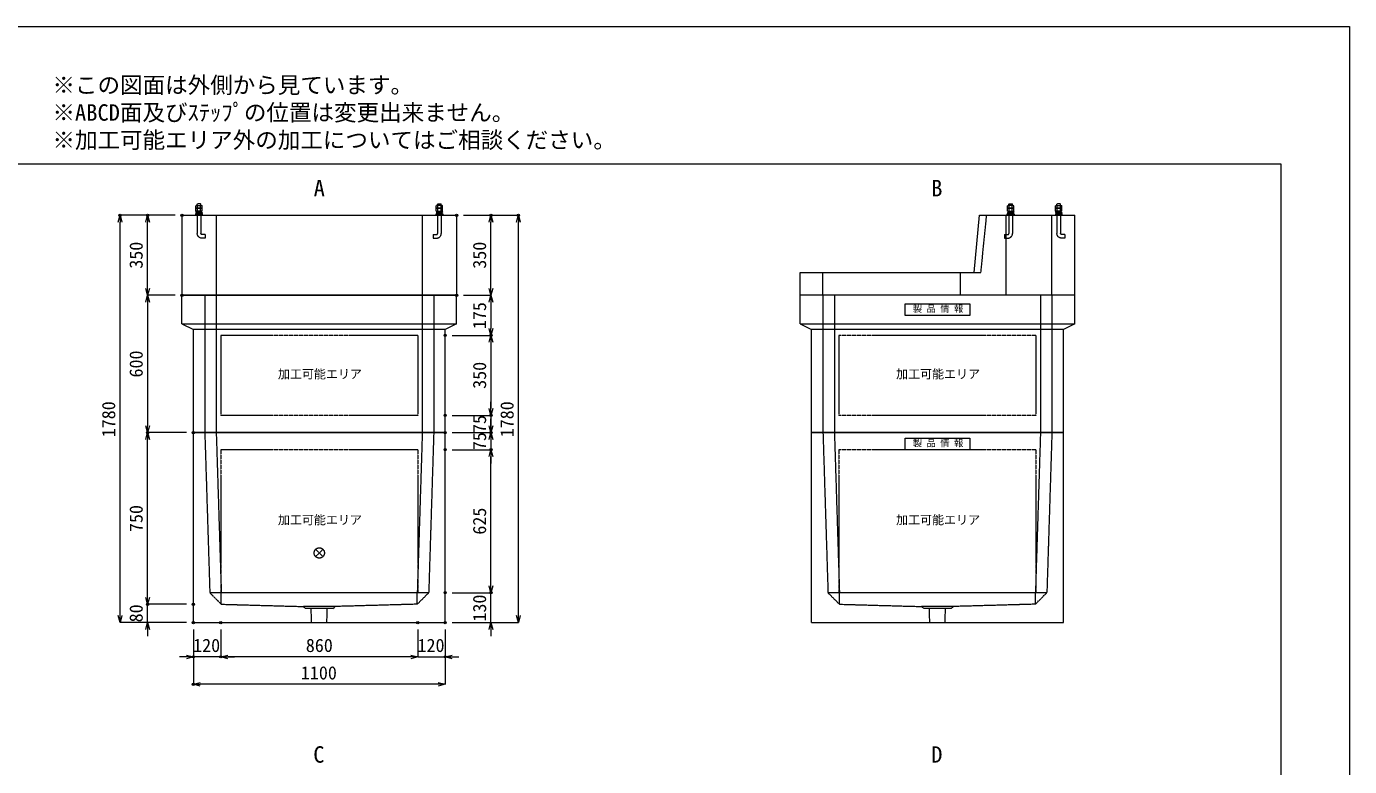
# Model space of a CAD drawing. Units: millimetres, scale not verified. Extents: x -4455 to 4455, y -3150 to 3150.
# Drawn here: x -1324 to 4455, y -84 to 3150 of the extents above; entities that cross this region are included whole.
import ezdxf
from ezdxf.enums import TextEntityAlignment as Align

# ---------------------------------------------------------------- set-up
doc = ezdxf.new("R2010")
doc.units = ezdxf.units.MM
doc.header["$LTSCALE"] = 20
doc.header["$PDMODE"] = 32
doc.header["$PDSIZE"] = 10
doc.linetypes.add('LONG_DASHED1', pattern=[7, 6, -1])
doc.linetypes.add('LONG_DOUBLE_CHAIN', pattern=[21.8, 18, -1, 0.6, -0.6, 0.6, -1])
for name, color, linetype, lineweight in [('0-0_D-TTL', 7, 'Continuous', 9), ('0-1_Defpoints', 7, 'Continuous', 9), ('0-3_D-TTL-TXT', 7, 'Continuous', 9), ('0-5_D-STR-DIM', 3, 'Continuous', 9), ('0-6_0', 7, 'Continuous', 9), ('0-7_D-STR', 7, 'Continuous', 9), ('0-8_D-STR-STR5', 1, 'LONG_DOUBLE_CHAIN', 9), ('0-A_D-STR-STR1', 7, 'LONG_DASHED1', 9), ('0-B_D-STR-STR2', 1, 'Continuous', 9)]:
    doc.layers.add(name, color=color, linetype=linetype, lineweight=lineweight)
doc.layers.add('0-4_D-STR-TXT', color=7, linetype='Continuous')
doc.styles.add('ＭＳ ゴシック', font='')
doc.styles.get('ＭＳ ゴシック').set_extended_font_data('MS Gothic')

# ---------------------------------------------------------------- blocks, each defined once
blk = doc.blocks.new('A$C4DE05FD1')
at = {"layer": '0-0_D-TTL', "color": 134}
for p, q in [((4000, 76000), (114800, 76000)), ((114800, 76000), (114800, 4000))]:
    blk.add_line(p, q, dxfattribs=at)
at = {"layer": '0-1_Defpoints', "color": 134}
for p, q in [((0, 84000), (118800, 84000)), ((118800, 84000), (118800, 0))]:
    blk.add_line(p, q, dxfattribs=at)
at = {"layer": '0-3_D-TTL-TXT', "style": 'ＭＳ ゴシック'}
for s, p in [('※この図面は外側から見ています。', (43260.9, 79815.7)), ('※ABCD面及びｽﾃｯﾌﾟの位置は変更出来ません。', (43260.9, 78215.7)), ('※加工可能エリア外の加工についてはご相談ください。', (43260.9, 76615.7))]:
    blk.add_text(s, height=962.2, dxfattribs=at).set_placement(p, align=Align.BOTTOM_LEFT)
blk = doc.blocks.new('_Open30')
at = {"layer": '0-6_0'}
blk.add_line((0, 0), (-20, 0), dxfattribs=at)
blk.add_lwpolyline([(-20, 5.36), (0, 0), (-20, -5.36)], dxfattribs=at)
blk = doc.blocks.new('A$C31CA379A')
at = {"layer": '0-4_D-STR-TXT', "style": 'ＭＳ ゴシック'}
for s, p in [('A', (-326.2, -2190.5)), ('B', (35638.7, -2190.5)), ('C', (-351.4, -35190.9)), ('D', (35638.7, -35190.5))]:
    blk.add_text(s, height=962.2, dxfattribs=at).set_placement(p, align=Align.BOTTOM_LEFT)
blk = doc.blocks.new('A$C7CE826D1')
at = {"layer": '0-7_D-STR'}
for p, q in [((-11000, 0), (11000, 0)), ((-11000, -16600), (-11000, 0)), ((11000, -16600), (11000, 0)), ((-11000, -16600), (11000, -16600))]:
    blk.add_line(p, q, dxfattribs=at)
at = {"layer": '0-7_D-STR', "linetype": 'LONG_DASHED1'}
for p, q in [((-10000, 0), (-9560, -14000)), ((-9000, 0), (-8560, -14000)), ((9000, 0), (8560, -14000)), ((10000, 0), (9560, -14000)), ((-8560, -15000), (-9560, -14000)), ((9560, -14000), (-9560, -14000)), ((-8560, -15000), (-8560, -14000)), ((-8560, -15000), (-1400, -15200)), ((8560, -15000), (1400, -15200)), ((8560, -15000), (9560, -14000)), ((8560, -15000), (8560, -14000)), ((-1200, -15380), (-1400, -15200)), ((1400, -15200), (-1400, -15200)), ((1200, -15380), (-1200, -15380)), ((-666, -16600), (-705, -15380)), ((666, -16600), (705, -15380)), ((1200, -15380), (1400, -15200))]:
    blk.add_line(p, q, dxfattribs=at)
at = {"layer": '0-8_D-STR-STR5'}
for p, q in [((8600, -1500), (-8600, -1500)), ((-8600, -1500), (-8600, -14000)), ((8600, -1500), (8600, -14000)), ((8600, -14000), (-8600, -14000))]:
    blk.add_line(p, q, dxfattribs=at)
blk = doc.blocks.new('A$C737D46CD')
at = {"layer": '0-A_D-STR-STR1', "linetype": 'Continuous'}
blk.add_lwpolyline([(-2820, 0), (2820, 0), (2820, -1000), (-2820, -1000)], close=True, dxfattribs=at)
at = {"layer": '0-A_D-STR-STR1', "style": 'ＭＳ ゴシック'}
blk.add_text('製 品 情 報', height=577.3, dxfattribs=at).set_placement((-2149.7, -882.5), align=Align.BOTTOM_LEFT)
blk = doc.blocks.new('A$C531455C1')
at = {"layer": '0-7_D-STR'}
for p, q in [((-11000, 0), (11000, 0)), ((-11000, -16600), (-11000, 0)), ((11000, -16600), (11000, 0)), ((-11000, -16600), (11000, -16600))]:
    blk.add_line(p, q, dxfattribs=at)
at = {"layer": '0-7_D-STR', "linetype": 'LONG_DASHED1'}
for p, q in [((-10000, 0), (-9560, -14000)), ((-9000, 0), (-8560, -14000)), ((9000, 0), (8560, -14000)), ((10000, 0), (9560, -14000)), ((-8560, -15000), (-9560, -14000)), ((9560, -14000), (-9560, -14000)), ((-8560, -15000), (-8560, -14000)), ((-8560, -15000), (-1400, -15200)), ((8560, -15000), (1400, -15200)), ((8560, -15000), (9560, -14000)), ((8560, -15000), (8560, -14000)), ((-1200, -15380), (-1400, -15200)), ((1400, -15200), (-1400, -15200)), ((1200, -15380), (-1200, -15380)), ((-666, -16600), (-705, -15380)), ((666, -16600), (705, -15380)), ((1200, -15380), (1400, -15200))]:
    blk.add_line(p, q, dxfattribs=at)
at = {"layer": '0-8_D-STR-STR5'}
for p, q in [((8600, -1500), (8600, -14000)), ((8600, -14000), (-8600, -14000))]:
    blk.add_line(p, q, dxfattribs=at)
blk.add_lwpolyline([(8600, -1500), (-8600, -1500), (-8600, -14000)], dxfattribs=at)
at = {"layer": '0-A_D-STR-STR1'}
blk.add_blockref('A$C737D46CD', (0, -500), dxfattribs=at)
blk = doc.blocks.new('A$C451E53F1')
at = {"layer": '0-7_D-STR'}
for p, q in [((12000, 12000), (-12000, 12000)), ((-12000, 9500), (-12000, 12000)), ((12000, 9500), (12000, 12000)), ((-12000, 9500), (-11000, 9000)), ((-12000, 9500), (12000, 9500)), ((12000, 9500), (11000, 9000)), ((-11000, 0), (-11000, 9000)), ((11000, 9000), (-11000, 9000)), ((11000, 0), (11000, 9000)), ((11000, 0), (-11000, 0))]:
    blk.add_line(p, q, dxfattribs=at)
at = {"layer": '0-7_D-STR', "linetype": 'LONG_DASHED1'}
for p, q in [((-10000, 12000), (-10000, 0)), ((-9000, 12000), (-9000, 0)), ((9000, 12000), (9000, 0)), ((10000, 12000), (10000, 0))]:
    blk.add_line(p, q, dxfattribs=at)
at = {"layer": '0-8_D-STR-STR5'}
for p, q in [((8600, 8500), (8600, 1500)), ((8600, 1500), (-8600, 1500))]:
    blk.add_line(p, q, dxfattribs=at)
blk.add_lwpolyline([(8600, 8500), (-8600, 8500), (-8600, 1500)], dxfattribs=at)
blk = doc.blocks.new('A$C11D6768D')
at = {"layer": '0-7_D-STR'}
for p, q in [((12000, 12000), (-12000, 12000)), ((-12000, 9500), (-12000, 12000)), ((12000, 9500), (12000, 12000)), ((-12000, 9500), (-11000, 9000)), ((-12000, 9500), (12000, 9500)), ((12000, 9500), (11000, 9000)), ((-11000, 0), (-11000, 9000)), ((11000, 9000), (-11000, 9000)), ((11000, 0), (11000, 9000)), ((11000, 0), (-11000, 0))]:
    blk.add_line(p, q, dxfattribs=at)
at = {"layer": '0-7_D-STR', "linetype": 'LONG_DASHED1'}
for p, q in [((-10000, 12000), (-10000, 0)), ((-9000, 12000), (-9000, 0)), ((9000, 12000), (9000, 0)), ((10000, 12000), (10000, 0))]:
    blk.add_line(p, q, dxfattribs=at)
at = {"layer": '0-8_D-STR-STR5'}
for p, q in [((8600, 8500), (8600, 1500)), ((8600, 1500), (-8600, 1500))]:
    blk.add_line(p, q, dxfattribs=at)
blk.add_lwpolyline([(8600, 8500), (-8600, 8500), (-8600, 1500)], dxfattribs=at)
at = {"layer": '0-A_D-STR-STR1'}
blk.add_blockref('A$C737D46CD', (0, 11250), dxfattribs=at)
blk = doc.blocks.new('A$C44C4220A')
at = {"layer": '0-B_D-STR-STR2'}
for p, q in [((-160, -40), (-120, 0)), ((-120, 0), (120, 0)), ((160, -40), (120, 0)), ((-277.1, -167.2), (-230, -140)), ((-277.1, -390), (-277.1, -167.2)), ((-277.1, -417.2), (-230, -390)), ((-277.1, -390), (277.1, -390)), ((-277.1, -640), (-277.1, -417.2)), ((-277.1, -640), (277.1, -640)), ((-270, -777.1), (-270, -817.1)), ((-252.7, -757.3), (-160, -744.8)), ((-250, -757.1), (-20, -744.3)), ((-250, -837.1), (-20, -824.3)), ((-160, -140), (-160, -40)), ((-160, -752.1), (-160, -640)), ((-160, -880.6), (-160, -832.1)), ((-160, -1000), (-160, -930.6)), ((-138.6, -640), (-138.6, -140)), ((-20, -744.3), (-20, -824.3)), ((20, -674.4), (248.9, -687.2)), ((20, -674.4), (20, -754.4)), ((20, -754.4), (248.9, -767.2)), ((138.6, -640), (138.6, -140)), ((160, -140), (160, -40)), ((160, -682.2), (160, -640)), ((160, -880.6), (160, -762.3)), ((160, -780), (248.9, -767.2)), ((160, -1000), (160, -930.6)), ((268.9, -706.8), (268.9, -747.2)), ((277.1, -390), (277.1, -167.2)), ((277.1, -640), (277.1, -417.2))]:
    blk.add_line(p, q, dxfattribs=at)
at = {"layer": '0-B_D-STR-STR2', "linetype": 'LONG_DASHED1'}
for p, q in [((-160, -1000), (-160, -2600)), ((160, -1000), (160, -2600)), ((-540, -2680), (-240, -2680))]:
    blk.add_line(p, q, dxfattribs=at)
at = {"layer": '0-B_D-STR-STR2'}
blk.add_lwpolyline([(-300, -880.6), (300, -880.6), (300, -930.6), (-300, -930.6)], close=True, dxfattribs=at)
for points in [[(277.1, -167.2), (230, -140), (-230, -140)], [(277.1, -417.2), (230, -390), (-230, -390)]]:
    blk.add_lwpolyline(points, dxfattribs=at)
at = {"layer": '0-B_D-STR-STR2', "linetype": 'LONG_DASHED1'}
blk.add_lwpolyline([(-540, -2680), (-540, -3000), (-240, -3000)], dxfattribs=at)
at = {"layer": '0-B_D-STR-STR2'}
for centre, start, end in [((-250, -777.1), 90, 180), ((-250, -817.1), 180, 270), ((248.9, -707.2), 0, 90), ((248.9, -747.2), 270, 0)]:
    blk.add_arc(centre, 20, start, end, dxfattribs=at)
at = {"layer": '0-B_D-STR-STR2', "linetype": 'LONG_DASHED1'}
for radius in [400, 80]:
    blk.add_arc((-240, -2600), radius, 270, 0, dxfattribs=at)
blk = doc.blocks.new('A$C0B1520CC')
at = {"layer": '0-7_D-STR'}
for p, q in [((3200, 2000), (3670.1, 7000)), ((3670.1, 7000), (12000, 7000)), ((12000, 0), (12000, 7000)), ((-12000, 2000), (3200, 2000)), ((-12000, 0), (-12000, 2000)), ((12000, 0), (-12000, 0))]:
    blk.add_line(p, q, dxfattribs=at)
at = {"layer": '0-7_D-STR', "linetype": 'LONG_DASHED1'}
for p, q in [((3800, 2000), (4300, 7000)), ((6000, 0), (6000, 7000)), ((10000, 0), (10000, 7000)), ((-10000, 0), (-10000, 2000)), ((2000, 2000), (2000, 0)), ((3200, 2000), (3800, 2000))]:
    blk.add_line(p, q, dxfattribs=at)
at = {"layer": '0-7_D-STR'}
blk.add_blockref('A$C44C4220A', (6400, 8000), dxfattribs=at)
at = {"layer": '0-7_D-STR', "xscale": -1}
blk.add_blockref('A$C44C4220A', (10600, 8000), dxfattribs=at)
blk = doc.blocks.new('A$C75D24C49')
at = {"layer": '0-7_D-STR'}
for p, q in [((-12000, 7000), (12000, 7000)), ((-12000, 7000), (-12000, 0)), ((12000, 7000), (12000, 0)), ((-12000, 0), (12000, 0))]:
    blk.add_line(p, q, dxfattribs=at)
at = {"layer": '0-7_D-STR', "linetype": 'LONG_DASHED1'}
for p, q in [((-9000, 7000), (-9000, 0)), ((9000, 7000), (9000, 0))]:
    blk.add_line(p, q, dxfattribs=at)
at = {"layer": '0-7_D-STR', "xscale": -1}
blk.add_blockref('A$C44C4220A', (-10500, 8000), dxfattribs=at)
at = {"layer": '0-7_D-STR'}
blk.add_blockref('A$C44C4220A', (10500, 8000), dxfattribs=at)
blk = doc.blocks.new('A$C1C640AAB')
at = {"layer": '0-8_D-STR-STR5'}
for p, q in [((-318.2, -318.2), (318.2, 318.2)), ((-318.2, 318.2), (318.2, -318.2))]:
    blk.add_line(p, q, dxfattribs=at)
blk.add_circle((0, 0), 450, dxfattribs=at)

msp = doc.modelspace()

# ---------------------------------------------------------------- linework, layer by layer
at = {"layer": '0-1_Defpoints'}
for p in [(-915, 2325), (-795, 2325), (-645, 2325), (555, 2325), (705, 2325), (825, 2325), (-645, 1975), (555, 1975), (505, 1800), (705, 1800), (505, 1450), (705, 1450), (-795, 1375), (-795, 1375), (-595, 1375), (-595, 1375), (505, 1375), (705, 1375), (505, 1300), (505, 1300), (705, 1300), (705, 1300), (505, 675), (705, 675), (-795, 625), (-595, 625), (-595, 545), (-595, 545), (-475, 545), (385, 545), (505, 545), (505, 545), (505, 545), (-595, 395), (-475, 395), (505, 395), (-595, 275)]:
    msp.add_point(p, dxfattribs=at)
at = {"layer": '0-5_D-STR-DIM'}
for p, q in [((-675, 2325), (-915, 2325)), ((-675, 2325), (-795, 2325)), ((585, 2325), (705, 2325)), ((585, 2325), (825, 2325)), ((-915, 575), (-915, 2295)), ((-795, 2005), (-795, 2295)), ((705, 2005), (705, 2295)), ((825, 575), (825, 2295)), ((-675, 1975), (-795, 1975)), ((-675, 1975), (-795, 1975)), ((585, 1975), (705, 1975)), ((585, 1975), (705, 1975)), ((-795, 1945), (-795, 1405)), ((705, 1945), (705, 1830)), ((535, 1800), (705, 1800)), ((535, 1800), (705, 1800)), ((705, 1770), (705, 1480)), ((705, 1480), (705, 1510)), ((535, 1450), (705, 1450)), ((535, 1450), (705, 1450)), ((705, 1450), (705, 1375)), ((705, 1405), (705, 1435)), ((-625, 1375), (-795, 1375)), ((-625, 1375), (-795, 1375)), ((-795, 655), (-795, 1345)), ((535, 1375), (705, 1375)), ((535, 1375), (705, 1375)), ((705, 1375), (705, 1300)), ((705, 1345), (705, 1315)), ((535, 1300), (705, 1300)), ((535, 1300), (705, 1300)), ((705, 705), (705, 1270)), ((705, 1270), (705, 1240)), ((705, 705), (705, 735)), ((-795, 655), (-795, 685)), ((535, 675), (705, 675)), ((535, 675), (705, 675)), ((705, 545), (705, 675)), ((-625, 625), (-795, 625)), ((-795, 545), (-795, 625)), ((-625, 625), (-795, 625)), ((-625, 545), (-915, 545)), ((-625, 545), (-795, 545)), ((535, 545), (705, 545)), ((535, 545), (825, 545)), ((-795, 515), (-795, 485)), ((-595, 515), (-595, 275)), ((-595, 515), (-595, 395)), ((-475, 515), (-475, 395)), ((-475, 515), (-475, 395)), ((385, 515), (385, 395)), ((385, 515), (385, 395)), ((505, 515), (505, 395)), ((505, 515), (505, 275)), ((705, 515), (705, 485)), ((-625, 395), (-655, 395)), ((-475, 395), (-595, 395)), ((355, 395), (-445, 395)), ((-445, 395), (-415, 395)), ((355, 395), (325, 395)), ((385, 395), (505, 395)), ((535, 395), (565, 395)), ((475, 275), (-565, 275))]:
    msp.add_line(p, q, dxfattribs=at)

# ---------------------------------------------------------------- block references
at = {"layer": '0-0_D-TTL', "xscale": 0.075, "yscale": 0.075}
msp.add_blockref('A$C4DE05FD1', (-4455, -3150), dxfattribs=at)
at = {"layer": '0-4_D-STR-TXT', "xscale": 0.075, "yscale": 0.075}
msp.add_blockref('A$C31CA379A', (-45, 2550), dxfattribs=at)
at = {"layer": '0-5_D-STR-DIM', "xscale": 1.5, "yscale": 1.5}
for p, rotation in [((-915, 2325), 90), ((-795, 2325), 90), ((705, 2325), 90), ((825, 2325), 90), ((-795, 1975), 270), ((-795, 1975), 90), ((705, 1975), 270), ((705, 1975), 90), ((705, 1800), 270), ((705, 1800), 90), ((705, 1450), 270), ((705, 1450), 270), ((-795, 1375), 270), ((705, 1375), 270), ((-795, 1375), 90), ((705, 1375), 90), ((705, 1300), 90), ((705, 1300), 90), ((705, 675), 270), ((705, 675), 270), ((-795, 625), 270), ((-795, 625), 270), ((-915, 545), 270), ((-795, 545), 90), ((705, 545), 90), ((825, 545), 270), ((-475, 395), 180), ((-475, 395), 180), ((505, 395), 180), ((-595, 275), 180)]:
    msp.add_blockref('_Open30', p, dxfattribs=dict(at, rotation=rotation))
for p in [(-595, 395), (385, 395), (385, 395), (505, 275)]:
    msp.add_blockref('_Open30', p, dxfattribs=at)
at = {"layer": '0-7_D-STR', "xscale": 0.05, "yscale": 0.05}
for name, p in [('A$C75D24C49', (-45, 1975)), ('A$C0B1520CC', (2655, 1975)), ('A$C451E53F1', (-45, 1375)), ('A$C11D6768D', (2655, 1375)), ('A$C7CE826D1', (-45, 1375)), ('A$C531455C1', (2655, 1375))]:
    msp.add_blockref(name, p, dxfattribs=at)
at = {"layer": '0-8_D-STR-STR5', "xscale": 0.05, "yscale": 0.05}
msp.add_blockref('A$C1C640AAB', (-45, 849), dxfattribs=at)

# ---------------------------------------------------------------- texts
at = {"layer": '0-5_D-STR-DIM', "style": 'ＭＳ ゴシック'}
for s, p in [('350', (-798.89, 2091.34)), ('350', (701.11, 2091.34)), ('175', (701.11, 1827.48)), ('600', (-798.9, 1615.88)), ('350', (701.11, 1566.34)), ('1780', (-918.89, 1354.7)), ('1780', (821.11, 1354.7)), ('75', (701.11, 1373.37)), ('75', (701.11, 1298.37)), ('750', (-798.89, 940.59)), ('625', (701.11, 929.16)), ('130', (701.11, 549.2)), ('80', (-798.9, 545.85))]:
    msp.add_text(s, height=57.77, rotation=90, dxfattribs=at).set_placement(p, align=Align.BOTTOM_LEFT)
for s, p in [('120', (-595.8, 398.89)), ('860', (-103.66, 398.9)), ('120', (384.2, 398.89)), ('1100', (-125.3, 278.89))]:
    msp.add_text(s, height=57.77, dxfattribs=at).set_placement(p, align=Align.BOTTOM_LEFT)
at = {"layer": '0-8_D-STR-STR5', "style": 'ＭＳ ゴシック'}
for p in [(-225.47, 1600), (2474.53, 1600), (-225.47, 962.5), (2474.53, 962.5)]:
    msp.add_text('加工可能エリア', height=38.42, dxfattribs=at).set_placement(p, align=Align.BOTTOM_LEFT)

doc.saveas('drawing.dxf')
